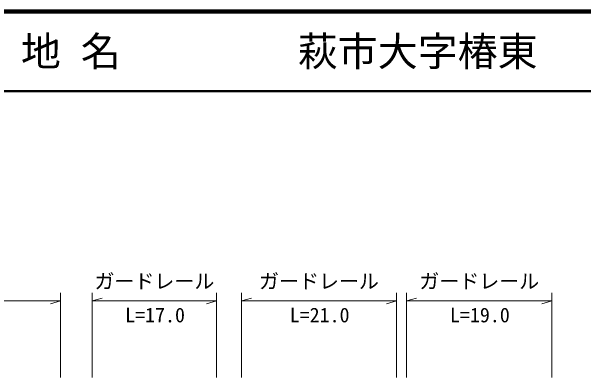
# Model space of a CAD drawing. Units: millimetres, scale not verified. Extents: x 40000 to 680000, y 20000 to 380000.
# Drawn here: x 369200 to 440778, y 334161 to 380000 of the extents above; entities that cross this region are included whole.
import ezdxf
from ezdxf.enums import TextEntityAlignment as Align

# ---------------------------------------------------------------- set-up
doc = ezdxf.new("R2010")
doc.units = ezdxf.units.MM
doc.header["$LTSCALE"] = 1000
for name, color, linetype, lineweight in [('M-STR-HTXT', 7, 'Continuous', 13), ('M-TTL', 2, 'Continuous', 140), ('M-TTL-LINE', 7, 'Continuous', 50)]:
    doc.layers.add(name, color=color, linetype=linetype, lineweight=lineweight)
doc.layers.add('M-TTL-TXT', color=7, linetype='Continuous')
doc.styles.add('ＭＳ ゴシック', font='')
doc.styles.get('ＭＳ ゴシック').set_extended_font_data('MS Gothic')

msp = doc.modelspace()

# ---------------------------------------------------------------- linework, layer by layer
at = {"layer": 'M-STR-HTXT'}
for p, q in [((375353, 344754), (375353, 334161)), ((379294, 334161), (379294, 344754)), ((394872, 344754), (394872, 334161)), ((397971, 334161), (397971, 344754)), ((417373, 344754), (417373, 334161)), ((418636, 334161), (418636, 344754)), ((436810, 344754), (436810, 334161)), ((339635, 343763), (375353, 343763)), ((375353, 343763), (374103, 343413)), ((379294, 343763), (380544, 344113)), ((379294, 343763), (394872, 343763)), ((394872, 343763), (393622, 343413)), ((397971, 343763), (399221, 344113)), ((397971, 343763), (417373, 343763)), ((417373, 343763), (416123, 343413)), ((418636, 343763), (419886, 344113)), ((418636, 343763), (436810, 343763)), ((436810, 343763), (435560, 343413))]:
    msp.add_line(p, q, dxfattribs=at)
at = {"layer": 'M-TTL'}
msp.add_line((680000, 380000), (40000, 380000), dxfattribs=at)
at = {"layer": 'M-TTL-LINE'}
msp.add_line((40000, 370000), (680000, 370000), dxfattribs=at)

# ---------------------------------------------------------------- texts
at = {"layer": 'M-STR-HTXT', "style": 'ＭＳ ゴシック'}
for s, p in [('ガードレール', (379583, 344756)), ('ガードレール', (400172, 344756)), ('ガードレール', (420223, 344756)), ('L=17.0', (383427, 340525)), ('L=21.0', (404016, 340525)), ('L=19.0', (424067, 340525))]:
    msp.add_text(s, height=1833, dxfattribs=at).set_placement(p, align=Align.BOTTOM_LEFT)
at = {"layer": 'M-TTL-TXT', "style": 'ＭＳ ゴシック'}
for s, p in [('地 名', (370380, 375000)), ('萩市大字椿東', (405024, 375000))]:
    msp.add_text(s, height=3666, dxfattribs=at).set_placement(p, align=Align.MIDDLE_LEFT)

doc.saveas('drawing.dxf')
